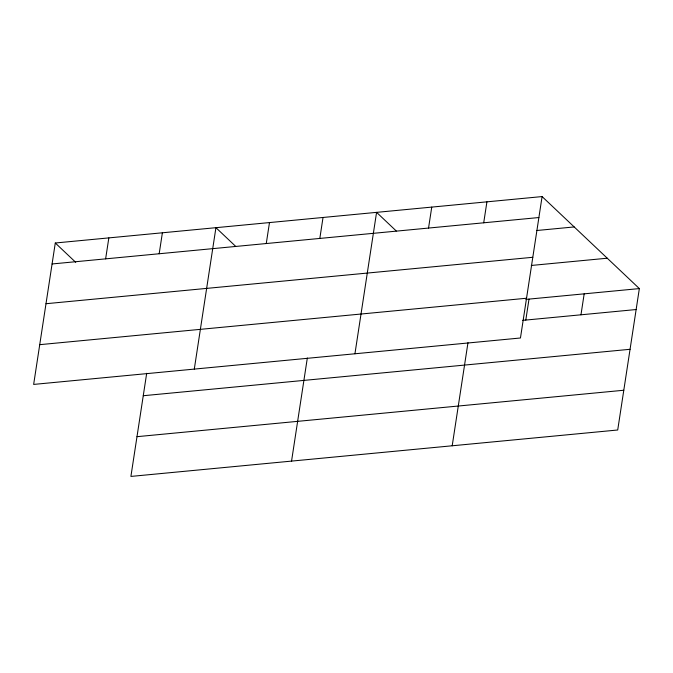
<?xml version="1.0" encoding="UTF-8"?>
<svg xmlns="http://www.w3.org/2000/svg" width="673" height="673" viewBox="0 0 673 673"><rect width="100%" height="100%" fill="white"/><g stroke="black" fill="none" stroke-linecap="round" stroke-linejoin="round"><path stroke-width="1.01" d="M55.287 243.003L33.65 384.418L520.456 337.989L542.093 196.575L55.287 243.003L75.713 262.319M105.627 258.853L108.841 237.897M159.181 253.746L162.386 232.791M146.689 373.296L130.907 476.425L617.713 429.997L639.35 288.582L542.093 196.575M194.295 369.098L215.932 227.676L235.626 246.31M266.272 243.533L269.486 222.57M319.826 238.427L323.032 217.463M291.552 461.106L307.334 357.977M354.94 353.779L376.577 212.357L396.271 230.99M428.541 228.063L431.755 207.099M483.71 222.797L486.924 201.833M452.197 445.787L467.979 342.658M525.798 320.062L529.012 299.106M580.967 314.804L584.181 293.84M52.082 263.967L538.888 217.539M536.709 230.511L574.187 226.936M46 303.716L532.806 257.288M531.266 265.465L607.256 258.213M39.732 344.669L526.538 298.24M525.882 299.401L639.35 288.582M522.677 320.365L636.145 309.538M143.256 395.724L630.063 349.295M136.989 436.676L623.795 390.247"/></g></svg>
